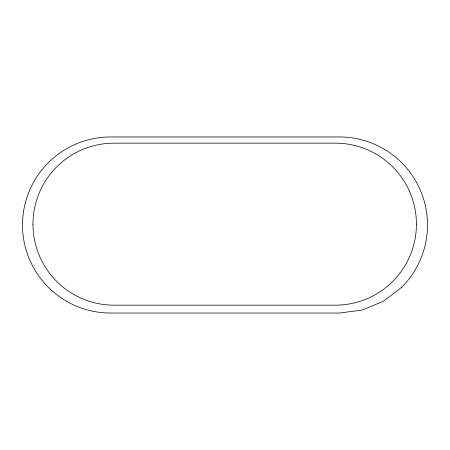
<?xml version="1.0" encoding="UTF-8"?>
<svg xmlns="http://www.w3.org/2000/svg" width="450" height="450" viewBox="0 0 450 450"><rect width="100%" height="100%" fill="white"/><g stroke="black" fill="none" stroke-linecap="round" stroke-linejoin="round"><path stroke-width="0.67" d="M32.771 224.162L32.985 224.162A81 81 0 0 0 113.985 305.162L335.43 305.162A81 81 0 0 0 416.43 224.162L416.644 224.162M32.985 224.162A81 81 0 0 1 113.985 143.162L335.43 143.162A81 81 0 0 1 416.43 224.162M401.715 287.257L383.479 301.247L362.244 310.044L339.457 313.043L110.543 313.043A88.043 88.043 0 0 1 22.5 225A88.043 88.043 0 0 1 110.543 136.957L339.457 136.957A88.043 88.043 0 0 1 401.715 287.257"/></g></svg>
